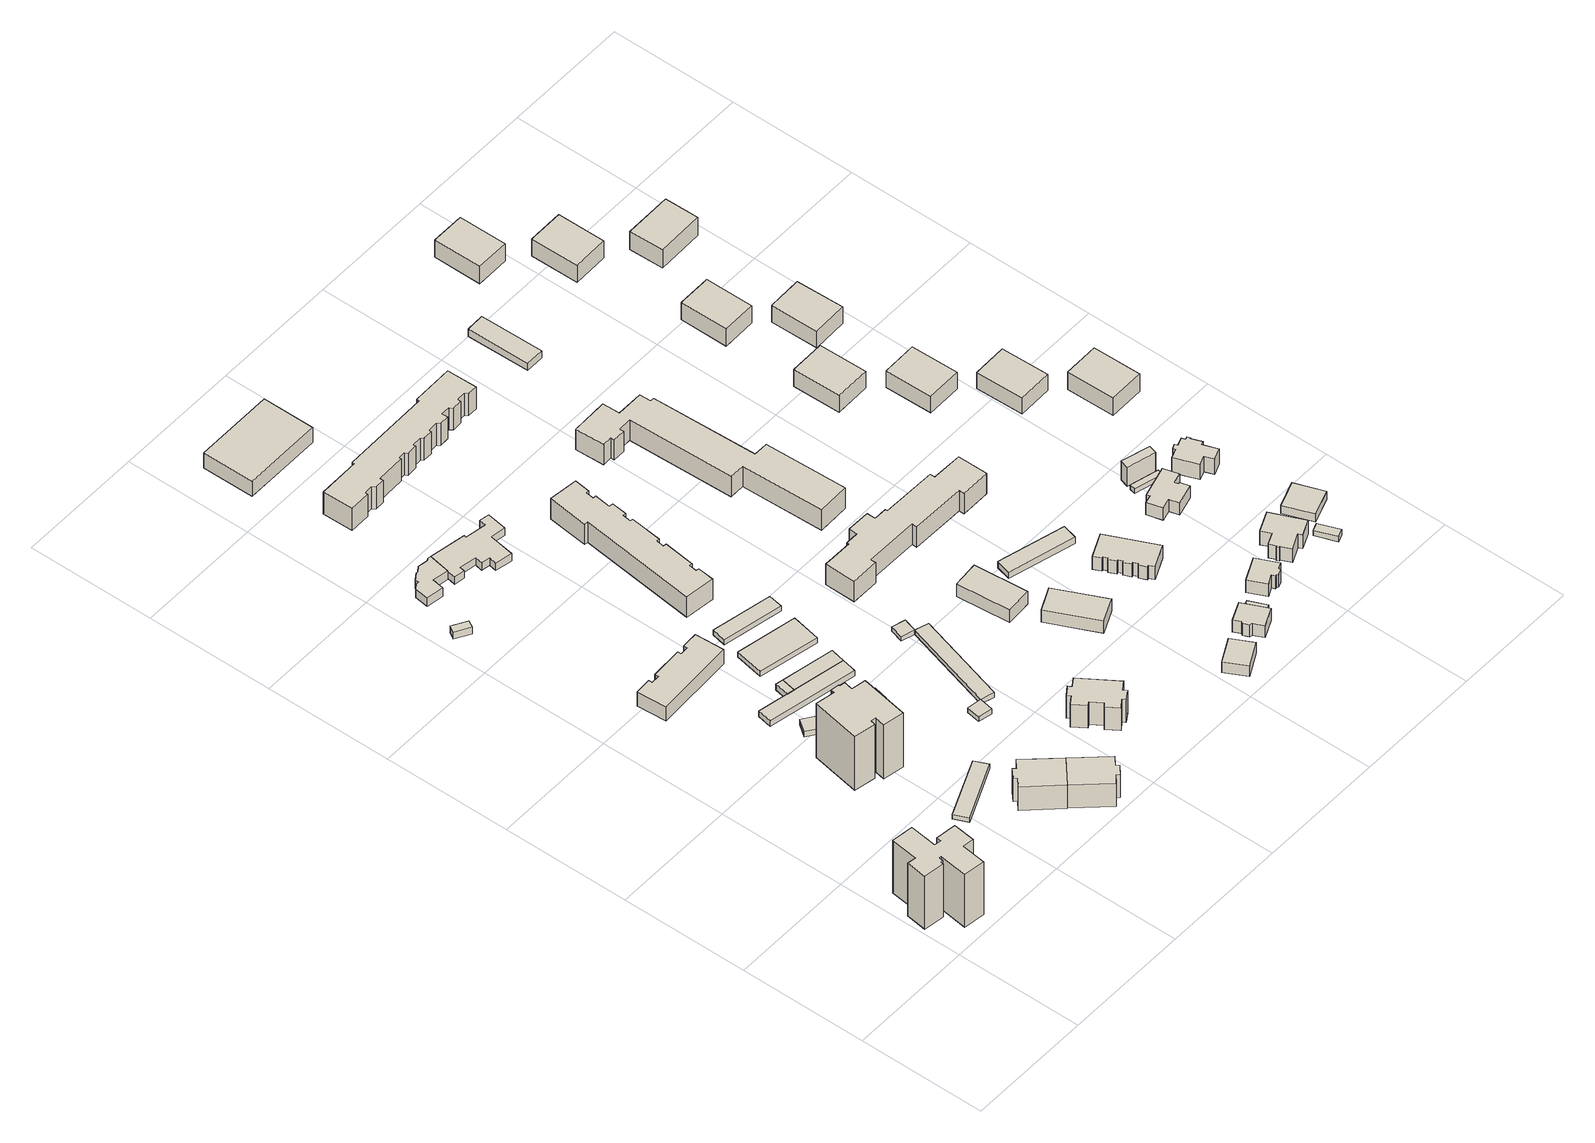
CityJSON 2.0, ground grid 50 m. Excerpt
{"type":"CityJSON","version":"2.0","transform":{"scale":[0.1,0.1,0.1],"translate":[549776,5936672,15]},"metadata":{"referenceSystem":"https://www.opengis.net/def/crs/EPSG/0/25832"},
"CityObjects":{
"building1":{"type":"Building","attributes":{"Gemeindeschluessel":"02200227","Geometrietyp2DReferenz":"3000","BezugspunktDach":"2000","function":"31001_1010","measuredHeight":25.67,"storeysAboveGround":8},"address":[{"country":"Germany","locality":"Hamburg","thoroughfareNumber":"26","thoroughfareName":"Tinsdaler Heideweg","postcode":"22559"}],"geometry":[{"type":"Solid","lod":"1","boundaries":[[[[0,1,2,3,4,5,6,7,8,9,10,11,12,13,14,15,16,17]],[[18,19,20,21,22,23,24,25,26,27,28,29,30,31,32,33,34,35]],[[16,18,35,17]],[[15,19,18,16]],[[14,20,19,15]],[[13,21,20,14]],[[12,22,21,13]],[[11,23,22,12]],[[10,24,23,11]],[[9,25,24,10]],[[8,26,25,9]],[[7,27,26,8]],[[6,28,27,7]],[[5,29,28,6]],[[4,30,29,5]],[[3,31,30,4]],[[2,32,31,3]],[[1,33,32,2]],[[0,34,33,1]],[[17,35,34,0]]]]}]},
"building2":{"type":"Building","attributes":{"Gemeindeschluessel":"02200227","Geometrietyp2DReferenz":"3000","BezugspunktDach":"2000","function":"31001_1010","measuredHeight":25.57,"storeysAboveGround":9},"address":[{"country":"Germany","locality":"Hamburg","thoroughfareNumber":"15","thoroughfareName":"Achter Lüttmoor","postcode":"22559"}],"geometry":[{"type":"Solid","lod":"1","boundaries":[[[[36,37,38,39,40,41,42,43,44,45,46,47,48,49]],[[50,51,52,53,54,55,56,57,58,59,60,61,62,63]],[[48,50,63,49]],[[47,51,50,48]],[[46,52,51,47]],[[45,53,52,46]],[[44,54,53,45]],[[43,55,54,44]],[[42,56,55,43]],[[41,57,56,42]],[[40,58,57,41]],[[39,59,58,40]],[[38,60,59,39]],[[37,61,60,38]],[[36,62,61,37]],[[49,63,62,36]]]]}]},
"building3":{"type":"Building","attributes":{"Gemeindeschluessel":"02200227","Geometrietyp2DReferenz":"3000","BezugspunktDach":"2000","function":"31001_2460","measuredHeight":2.08,"storeysAboveGround":1},"address":[{"country":"Germany","locality":"Hamburg","thoroughfareName":"Achter Lüttmoor","postcode":"22559"}],"geometry":[{"type":"Solid","lod":"1","boundaries":[[[[64,65,66,67]],[[68,69,70,71]],[[66,68,71,67]],[[65,69,68,66]],[[64,70,69,65]],[[67,71,70,64]]]]}]},
"building4":{"type":"Building","attributes":{"Gemeindeschluessel":"02200227","Geometrietyp2DReferenz":"3000","BezugspunktDach":"2000","function":"31001_2460","measuredHeight":3.06,"storeysAboveGround":1},"address":[{"country":"Germany","locality":"Hamburg","thoroughfareName":"Achter Lüttmoor","postcode":"22559"}],"geometry":[{"type":"Solid","lod":"1","boundaries":[[[[72,73,74,75]],[[76,77,78,79]],[[74,76,79,75]],[[73,77,76,74]],[[72,78,77,73]],[[75,79,78,72]]]]}]},
"building5":{"type":"Building","attributes":{"Gemeindeschluessel":"02200227","Geometrietyp2DReferenz":"3000","BezugspunktDach":"2000","function":"31001_1010","measuredHeight":13.67,"storeysAboveGround":3},"address":[{"country":"Germany","locality":"Hamburg","thoroughfareNumber":"3","thoroughfareName":"Achter Lüttmoor","postcode":"22559"}],"geometry":[{"type":"Solid","lod":"1","boundaries":[[[[80,81,82,83,84,85,86,87]],[[88,89,90,91,92,93,94,95]],[[86,88,95,87]],[[85,89,88,86]],[[84,90,89,85]],[[83,91,90,84]],[[82,92,91,83]],[[81,93,92,82]],[[80,94,93,81]],[[87,95,94,80]]]]}]},
"building6":{"type":"Building","attributes":{"Gemeindeschluessel":"02200227","Geometrietyp2DReferenz":"3000","BezugspunktDach":"2000","function":"31001_1010","measuredHeight":6.78,"storeysAboveGround":2},"address":[{"country":"Germany","locality":"Hamburg","thoroughfareNumber":"21","thoroughfareName":"Achter Lüttmoor","postcode":"22559"}],"geometry":[{"type":"Solid","lod":"1","boundaries":[[[[96,97,98,99,100,101,102,103,104,105,106,107]],[[108,109,110,111,112,113,114,115,116,117,118,119]],[[106,108,119,107]],[[105,109,108,106]],[[104,110,109,105]],[[103,111,110,104]],[[102,112,111,103]],[[101,113,112,102]],[[100,114,113,101]],[[99,115,114,100]],[[98,116,115,99]],[[97,117,116,98]],[[96,118,117,97]],[[107,119,118,96]]]]}]},
"building7":{"type":"Building","attributes":{"Gemeindeschluessel":"02200227","Geometrietyp2DReferenz":"3000","BezugspunktDach":"2000","function":"31001_2460","measuredHeight":2.35,"storeysAboveGround":1},"address":[{"country":"Germany","locality":"Hamburg","thoroughfareName":"Achter Lüttmoor","postcode":"22559"}],"geometry":[{"type":"Solid","lod":"1","boundaries":[[[[120,121,122,123,124,125,126]],[[127,128,129,130,131,132,133]],[[125,127,133,126]],[[124,128,127,125]],[[123,129,128,124]],[[122,130,129,123]],[[121,131,130,122]],[[120,132,131,121]],[[126,133,132,120]]]]}]},
"building8":{"type":"Building","attributes":{"Gemeindeschluessel":"02200227","Geometrietyp2DReferenz":"3000","BezugspunktDach":"2000","function":"31001_1010","measuredHeight":13.42,"storeysAboveGround":3},"address":[{"country":"Germany","locality":"Hamburg","thoroughfareNumber":"1","thoroughfareName":"Achter Lüttmoor","postcode":"22559"}],"geometry":[{"type":"Solid","lod":"1","boundaries":[[[[134,135,136,137,138,139,140,141]],[[142,143,144,145,146,147,91,90]],[[140,142,90,141]],[[139,143,142,140]],[[138,144,143,139]],[[137,145,144,138]],[[136,146,145,137]],[[135,147,146,136]],[[134,91,147,135]],[[141,90,91,134]]]]}]},
"building9":{"type":"Building","attributes":{"Gemeindeschluessel":"02200227","Geometrietyp2DReferenz":"3000","BezugspunktDach":"2000","function":"31001_2460","measuredHeight":2.64,"storeysAboveGround":1},"address":[{"country":"Germany","locality":"Hamburg","thoroughfareName":"Achter Lüttmoor","postcode":"22559"}],"geometry":[{"type":"Solid","lod":"1","boundaries":[[[[148,149,150,151]],[[152,153,154,155]],[[150,152,155,151]],[[149,153,152,150]],[[148,154,153,149]],[[151,155,154,148]]]]}]},
"building10":{"type":"Building","attributes":{"Gemeindeschluessel":"02200227","Geometrietyp2DReferenz":"3000","BezugspunktDach":"2000","function":"31001_1100","measuredHeight":4.15,"storeysAboveGround":1},"address":[{"country":"Germany","locality":"Hamburg","thoroughfareNumber":"35a","thoroughfareName":"Achter Lüttmoor","postcode":"22559"}],"geometry":[{"type":"Solid","lod":"1","boundaries":[[[[156,157,158,159,160,161,162,163,164,165,166,167,168,169]],[[170,171,172,173,174,175,176,177,178,179,180,181,182,183]],[[168,170,183,169]],[[167,171,170,168]],[[166,172,171,167]],[[165,173,172,166]],[[164,174,173,165]],[[163,175,174,164]],[[162,176,175,163]],[[161,177,176,162]],[[160,178,177,161]],[[159,179,178,160]],[[158,180,179,159]],[[157,181,180,158]],[[156,182,181,157]],[[169,183,182,156]]]]}]},
"building11":{"type":"Building","attributes":{"Gemeindeschluessel":"02200227","Geometrietyp2DReferenz":"3000","BezugspunktDach":"2000","function":"31001_2460","measuredHeight":2.37,"storeysAboveGround":1},"address":[{"country":"Germany","locality":"Hamburg","thoroughfareName":"Achter Lüttmoor","postcode":"22559"}],"geometry":[{"type":"Solid","lod":"1","boundaries":[[[[184,185,186,187]],[[188,189,190,191]],[[186,188,191,187]],[[185,189,188,186]],[[184,190,189,185]],[[187,191,190,184]]]]}]},
"building12":{"type":"Building","attributes":{"Gemeindeschluessel":"02200227","Geometrietyp2DReferenz":"3000","BezugspunktDach":"2000","function":"31001_2460","measuredHeight":2.62,"storeysAboveGround":1},"address":[{"country":"Germany","locality":"Hamburg","thoroughfareName":"Achter Lüttmoor","postcode":"22559"}],"geometry":[{"type":"Solid","lod":"1","boundaries":[[[[192,193,194,195]],[[196,197,198,199]],[[194,196,199,195]],[[193,197,196,194]],[[192,198,197,193]],[[195,199,198,192]]]]}]},
"building13":{"type":"Building","attributes":{"Gemeindeschluessel":"02200227","Geometrietyp2DReferenz":"3000","BezugspunktDach":"2000","function":"31001_2460","measuredHeight":2.46,"storeysAboveGround":1},"address":[{"country":"Germany","locality":"Hamburg","thoroughfareName":"Achter Lüttmoor","postcode":"22559"}],"geometry":[{"type":"Solid","lod":"1","boundaries":[[[[200,201,202,203]],[[204,205,206,207]],[[202,204,207,203]],[[201,205,204,202]],[[200,206,205,201]],[[203,207,206,200]]]]}]},
"building14":{"type":"Building","attributes":{"Gemeindeschluessel":"02200227","Geometrietyp2DReferenz":"3000","BezugspunktDach":"2000","function":"31001_2460","measuredHeight":2.39,"storeysAboveGround":1},"address":[{"country":"Germany","locality":"Hamburg","thoroughfareName":"Achter Lüttmoor","postcode":"22559"}],"geometry":[{"type":"Solid","lod":"1","boundaries":[[[[208,209,210,211]],[[212,213,204,207]],[[210,212,207,211]],[[209,213,212,210]],[[208,204,213,209]],[[211,207,204,208]]]]}]},
"building15":{"type":"Building","attributes":{"Gemeindeschluessel":"02200227","Geometrietyp2DReferenz":"3000","BezugspunktDach":"2000","function":"31001_2460","measuredHeight":2.34,"storeysAboveGround":1},"address":[{"country":"Germany","locality":"Hamburg","thoroughfareName":"Achter Lüttmoor","postcode":"22559"}],"geometry":[{"type":"Solid","lod":"1","boundaries":[[[[214,215,216,217]],[[218,219,220,221]],[[216,218,221,217]],[[215,219,218,216]],[[214,220,219,215]],[[217,221,220,214]]]]}]},
"building16":{"type":"Building","attributes":{"Gemeindeschluessel":"02200227","Geometrietyp2DReferenz":"3000","BezugspunktDach":"2000","function":"31001_2460","measuredHeight":2.68,"storeysAboveGround":1},"address":[{"country":"Germany","locality":"Hamburg","thoroughfareName":"Achter Lüttmoor","postcode":"22559"}],"geometry":[{"type":"Solid","lod":"1","boundaries":[[[[149,222,223,150]],[[198,224,153,152]],[[223,198,152,150]],[[222,224,198,223]],[[149,153,224,222]],[[150,152,153,149]]]]}]},
"building17":{"type":"Building","attributes":{"Gemeindeschluessel":"02200227","Geometrietyp2DReferenz":"3000","BezugspunktDach":"2000","function":"31001_2460","measuredHeight":2.26,"storeysAboveGround":1},"address":[{"country":"Germany","locality":"Hamburg","thoroughfareName":"Achter Lüttmoor","postcode":"22559"}],"geometry":[{"type":"Solid","lod":"1","boundaries":[[[[225,226,227,228]],[[229,230,231,232]],[[227,229,232,228]],[[226,230,229,227]],[[225,231,230,226]],[[228,232,231,225]]]]}]},
"building18":{"type":"Building","attributes":{"Gemeindeschluessel":"02200227","Geometrietyp2DReferenz":"3000","BezugspunktDach":"2000","function":"31001_2460","measuredHeight":2.39,"storeysAboveGround":1},"address":[{"country":"Germany","locality":"Hamburg","thoroughfareName":"Achter Lüttmoor","postcode":"22559"}],"geometry":[{"type":"Solid","lod":"1","boundaries":[[[[233,234,235,236]],[[237,238,239,240]],[[235,237,240,236]],[[234,238,237,235]],[[233,239,238,234]],[[236,240,239,233]]]]}]},
"building19":{"type":"Building","attributes":{"Gemeindeschluessel":"02200227","Geometrietyp2DReferenz":"3000","BezugspunktDach":"2000","function":"31001_1100","measuredHeight":3.4,"storeysAboveGround":1},"address":[{"country":"Germany","locality":"Hamburg","thoroughfareNumber":"35","thoroughfareName":"Achter Lüttmoor","postcode":"22559"}],"geometry":[{"type":"Solid","lod":"1","boundaries":[[[[241,242,243,244,245,246,247,248,249,250,251,252,253,254,255,256,257]],[[258,259,260,261,262,263,264,265,266,267,268,269,270,271,272,273,274]],[[256,258,274,257]],[[255,259,258,256]],[[254,260,259,255]],[[253,261,260,254]],[[252,262,261,253]],[[251,263,262,252]],[[250,264,263,251]],[[249,265,264,250]],[[248,266,265,249]],[[247,267,266,248]],[[246,268,267,247]],[[245,269,268,246]],[[244,270,269,245]],[[243,271,270,244]],[[242,272,271,243]],[[241,273,272,242]],[[257,274,273,241]]]]}]},
"building20":{"type":"Building","attributes":{"Gemeindeschluessel":"02200227","Geometrietyp2DReferenz":"3000","BezugspunktDach":"2000","function":"31001_2460","measuredHeight":2.36,"storeysAboveGround":1},"address":[{"country":"Germany","locality":"Hamburg","thoroughfareName":"Achter Lüttmoor","postcode":"22559"}],"geometry":[{"type":"Solid","lod":"1","boundaries":[[[[275,276,277,278]],[[279,280,281,282]],[[277,279,282,278]],[[276,280,279,277]],[[275,281,280,276]],[[278,282,281,275]]]]}]},
"building21":{"type":"Building","attributes":{"Gemeindeschluessel":"02200227","Geometrietyp2DReferenz":"3000","BezugspunktDach":"2000","function":"31001_1010","measuredHeight":13.2,"storeysAboveGround":3},"address":[{"country":"Germany","locality":"Hamburg","thoroughfareNumber":"20g","thoroughfareName":"Tinsdaler Heideweg","postcode":"22559"}],"geometry":[{"type":"Solid","lod":"1","boundaries":[[[[283,284,285,286,287,288,289,290,291,292,293,294,295,296,297,298]],[[299,300,301,302,303,304,305,306,307,308,309,310,311,312,313,314]],[[297,299,314,298]],[[296,300,299,297]],[[295,301,300,296]],[[294,302,301,295]],[[293,303,302,294]],[[292,304,303,293]],[[291,305,304,292]],[[290,306,305,291]],[[289,307,306,290]],[[288,308,307,289]],[[287,309,308,288]],[[286,310,309,287]],[[285,311,310,286]],[[284,312,311,285]],[[283,313,312,284]],[[298,314,313,283]]]]}]},
"building22":{"type":"Building","attributes":{"Gemeindeschluessel":"02200227","Geometrietyp2DReferenz":"3000","BezugspunktDach":"2000","function":"31001_2460","measuredHeight":2.15,"storeysAboveGround":1},"address":[{"country":"Germany","locality":"Hamburg","thoroughfareName":"Achter Lüttmoor","postcode":"22559"}],"geometry":[{"type":"Solid","lod":"1","boundaries":[[[[315,316,317,318]],[[319,320,321,231]],[[317,319,231,318]],[[316,320,319,317]],[[315,321,320,316]],[[318,231,321,315]]]]}]},
"building23":{"type":"Building","attributes":{"Gemeindeschluessel":"02200227","Geometrietyp2DReferenz":"3000","BezugspunktDach":"2000","function":"31001_3020","measuredHeight":7.11,"storeysAboveGround":2},"address":[{"country":"Germany","locality":"Hamburg","thoroughfareName":"Voßhagen","postcode":"22559"}],"geometry":[{"type":"Solid","lod":"1","boundaries":[[[[322,323,324,325]],[[326,327,328,329]],[[324,326,329,325]],[[323,327,326,324]],[[322,328,327,323]],[[325,329,328,322]]]]}]},
"building24":{"type":"Building","attributes":{"Gemeindeschluessel":"02200227","Geometrietyp2DReferenz":"3000","BezugspunktDach":"2000","function":"31001_1010","measuredHeight":9.78,"storeysAboveGround":3},"address":[{"country":"Germany","locality":"Hamburg","thoroughfareNumber":"29","thoroughfareName":"Achter Lüttmoor","postcode":"22559"}],"geometry":[{"type":"Solid","lod":"1","boundaries":[[[[330,331,332,333,334,335,336,337,338,339,340,341,342,343,344,345,346,347,348,349,350,351,352,353]],[[354,355,356,357,358,359,360,361,362,363,364,365,366,367,368,369,370,371,372,373,374,375,376,377]],[[352,354,377,353]],[[351,355,354,352]],[[350,356,355,351]],[[349,357,356,350]],[[348,358,357,349]],[[347,359,358,348]],[[346,360,359,347]],[[345,361,360,346]],[[344,362,361,345]],[[343,363,362,344]],[[342,364,363,343]],[[341,365,364,342]],[[340,366,365,341]],[[339,367,366,340]],[[338,368,367,339]],[[337,369,368,338]],[[336,370,369,337]],[[335,371,370,336]],[[334,372,371,335]],[[333,373,372,334]],[[332,374,373,333]],[[331,375,374,332]],[[330,376,375,331]],[[353,377,376,330]]]]}]},
"building25":{"type":"Building","attributes":{"Gemeindeschluessel":"02200227","Geometrietyp2DReferenz":"3000","BezugspunktDach":"2000","function":"31001_2460","measuredHeight":2.07,"storeysAboveGround":1},"address":[{"country":"Germany","locality":"Hamburg","thoroughfareName":"Achter Lüttmoor","postcode":"22559"}],"geometry":[{"type":"Solid","lod":"1","boundaries":[[[[378,379,380,381]],[[382,383,384,385]],[[380,382,385,381]],[[379,383,382,380]],[[378,384,383,379]],[[381,385,384,378]]]]}]},
"building26":{"type":"Building","attributes":{"Gemeindeschluessel":"02200227","Geometrietyp2DReferenz":"3000","BezugspunktDach":"2000","function":"31001_1010","measuredHeight":10.35,"storeysAboveGround":3},"address":[{"country":"Germany","locality":"Hamburg","thoroughfareNumber":"16","thoroughfareName":"Achter Lüttmoor","postcode":"22559"}],"geometry":[{"type":"Solid","lod":"1","boundaries":[[[[386,387,388,389,390,391,392,393,394,395,396,397,398,399,400,401,402,403,404,405,406,407,408,409,410,411,412,413,414,415,416,417,418,419]],[[420,421,422,423,424,425,426,427,428,429,430,431,432,433,434,435,436,437,438,439,440,441,442,443,444,445,446,447,448,449,450,451,452,453]],[[418,420,453,419]],[[417,421,420,418]],[[416,422,421,417]],[[415,423,422,416]],[[414,424,423,415]],[[413,425,424,414]],[[412,426,425,413]],[[411,427,426,412]],[[410,428,427,411]],[[409,429,428,410]],[[408,430,429,409]],[[407,431,430,408]],[[406,432,431,407]],[[405,433,432,406]],[[404,434,433,405]],[[403,435,434,404]],[[402,436,435,403]],[[401,437,436,402]],[[400,438,437,401]],[[399,439,438,400]],[[398,440,439,399]],[[397,441,440,398]],[[396,442,441,397]],[[395,443,442,396]],[[394,444,443,395]],[[393,445,444,394]],[[392,446,445,393]],[[391,447,446,392]],[[390,448,447,391]],[[389,449,448,390]],[[388,450,449,389]],[[387,451,450,388]],[[386,452,451,387]],[[419,453,452,386]]]]}]},
"building27":{"type":"Building","attributes":{"Gemeindeschluessel":"02200227","Geometrietyp2DReferenz":"3000","BezugspunktDach":"2000","function":"31001_1010","measuredHeight":5.94,"storeysAboveGround":2},"address":[{"country":"Germany","locality":"Hamburg","thoroughfareNumber":"22b","thoroughfareName":"Tinsdaler Heideweg","postcode":"22559"}],"geometry":[{"type":"Solid","lod":"1","boundaries":[[[[454,455,456,457]],[[458,459,460,461]],[[456,458,461,457]],[[455,459,458,456]],[[454,460,459,455]],[[457,461,460,454]]]]}]},
"building28":{"type":"Building","attributes":{"Gemeindeschluessel":"02200227","Geometrietyp2DReferenz":"3000","BezugspunktDach":"2000","function":"31001_1010","measuredHeight":5.79,"storeysAboveGround":2},"address":[{"country":"Germany","locality":"Hamburg","thoroughfareNumber":"20b","thoroughfareName":"Tinsdaler Heideweg","postcode":"22559"}],"geometry":[{"type":"Solid","lod":"1","boundaries":[[[[462,463,464,465]],[[466,467,468,469]],[[464,466,469,465]],[[463,467,466,464]],[[462,468,467,463]],[[465,469,468,462]]]]}]},
"building29":{"type":"Building","attributes":{"Gemeindeschluessel":"02200227","Geometrietyp2DReferenz":"3000","BezugspunktDach":"2000","function":"31001_1010","measuredHeight":6.04,"storeysAboveGround":1},"address":[{"country":"Germany","locality":"Hamburg","thoroughfareNumber":"15b","thoroughfareName":"Tinsdaler Heideweg","postcode":"22559"}],"geometry":[{"type":"Solid","lod":"1","boundaries":[[[[470,471,472,473]],[[474,475,476,477]],[[472,474,477,473]],[[471,475,474,472]],[[470,476,475,471]],[[473,477,476,470]]]]}]},
"building30":{"type":"Building","attributes":{"Gemeindeschluessel":"02200227","Geometrietyp2DReferenz":"3000","BezugspunktDach":"2000","function":"31001_1010","measuredHeight":9.73,"storeysAboveGround":3},"address":[{"country":"Germany","locality":"Hamburg","thoroughfareNumber":"2c","thoroughfareName":"Achter Lüttmoor","postcode":"22559"}],"geometry":[{"type":"Solid","lod":"1","boundaries":[[[[478,479,480,481,482,483,484,485,486,487,488,489,490,491,492,493,494,495,496,497]],[[498,499,500,501,502,503,504,505,506,507,508,509,510,511,512,513,514,515,516,517]],[[496,498,517,497]],[[495,499,498,496]],[[494,500,499,495]],[[493,501,500,494]],[[492,502,501,493]],[[491,503,502,492]],[[490,504,503,491]],[[489,505,504,490]],[[488,506,505,489]],[[487,507,506,488]],[[486,508,507,487]],[[485,509,508,486]],[[484,510,509,485]],[[483,511,510,484]],[[482,512,511,483]],[[481,513,512,482]],[[480,514,513,481]],[[479,515,514,480]],[[478,516,515,479]],[[497,517,516,478]]]]}]},
"building31":{"type":"Building","attributes":{"Gemeindeschluessel":"02200227","Geometrietyp2DReferenz":"3000","BezugspunktDach":"2000","function":"31001_1010","measuredHeight":9.68,"storeysAboveGround":3},"address":[{"country":"Germany","locality":"Hamburg","thoroughfareNumber":"14","thoroughfareName":"Achter Lüttmoor","postcode":"22559"}],"geometry":[{"type":"Solid","lod":"1","boundaries":[[[[518,519,520,521,522,523,524,525,526,527,528,529,530,531,532,533,534,535]],[[536,537,538,539,540,541,542,543,544,545,546,547,548,549,550,551,552,553]],[[534,536,553,535]],[[533,537,536,534]],[[532,538,537,533]],[[531,539,538,532]],[[530,540,539,531]],[[529,541,540,530]],[[528,542,541,529]],[[527,543,542,528]],[[526,544,543,527]],[[525,545,544,526]],[[524,546,545,525]],[[523,547,546,524]],[[522,548,547,523]],[[521,549,548,522]],[[520,550,549,521]],[[519,551,550,520]],[[518,552,551,519]],[[535,553,552,518]]]]}]},
"building32":{"type":"Building","attributes":{"Gemeindeschluessel":"02200227","Geometrietyp2DReferenz":"3000","BezugspunktDach":"2000","function":"31001_1010","measuredHeight":7.63,"storeysAboveGround":1},"address":[{"country":"Germany","locality":"Hamburg","thoroughfareNumber":"15a","thoroughfareName":"Tinsdaler Heideweg","postcode":"22559"}],"geometry":[{"type":"Solid","lod":"1","boundaries":[[[[554,555,556,557,558,559,560,561,562]],[[563,564,565,566,567,568,569,570,571]],[[561,563,571,562]],[[560,564,563,561]],[[559,565,564,560]],[[558,566,565,559]],[[557,567,566,558]],[[556,568,567,557]],[[555,569,568,556]],[[554,570,569,555]],[[562,571,570,554]]]]}]},
"building33":{"type":"Building","attributes":{"Gemeindeschluessel":"02200227","Geometrietyp2DReferenz":"3000","BezugspunktDach":"2000","function":"31001_2460","measuredHeight":3,"storeysAboveGround":1},"address":[{"country":"Germany","locality":"Hamburg","thoroughfareName":"Tinsdaler Heideweg","postcode":"22559"}],"geometry":[{"type":"Solid","lod":"1","boundaries":[[[[572,573,574,575]],[[576,577,578,579]],[[574,576,579,575]],[[573,577,576,574]],[[572,578,577,573]],[[575,579,578,572]]]]}]},
"building34":{"type":"Building","attributes":{"Gemeindeschluessel":"02200227","Geometrietyp2DReferenz":"3000","BezugspunktDach":"2000","function":"31001_2460","measuredHeight":3,"storeysAboveGround":1},"address":[{"country":"Germany","locality":"Hamburg","thoroughfareName":"Tinsdaler Heideweg","postcode":"22559"}],"geometry":[{"type":"Solid","lod":"1","boundaries":[[[[580,581,555,582]],[[583,584,585,586]],[[555,583,586,582]],[[581,584,583,555]],[[580,585,584,581]],[[582,586,585,580]]]]}]},
"building35":{"type":"Building","attributes":{"Gemeindeschluessel":"02200227","Geometrietyp2DReferenz":"3000","BezugspunktDach":"2000","function":"31001_1010","measuredHeight":6.06,"storeysAboveGround":2},"address":[{"country":"Germany","locality":"Hamburg","thoroughfareNumber":"18b","thoroughfareName":"Tinsdaler Heideweg","postcode":"22559"}],"geometry":[{"type":"Solid","lod":"1","boundaries":[[[[587,588,589,590,591,592,593,594,595,596,597,598,599,600,601,602,603,604]],[[605,606,607,608,609,610,611,612,613,614,615,616,617,618,619,620,621,622]],[[603,605,622,604]],[[602,606,605,603]],[[601,607,606,602]],[[600,608,607,601]],[[599,609,608,600]],[[598,610,609,599]],[[597,611,610,598]],[[596,612,611,597]],[[595,613,612,596]],[[594,614,613,595]],[[593,615,614,594]],[[592,616,615,593]],[[591,617,616,592]],[[590,618,617,591]],[[589,619,618,590]],[[588,620,619,589]],[[587,621,620,588]],[[604,622,621,587]]]]}]},
"building36":{"type":"Building","attributes":{"Gemeindeschluessel":"02200227","Geometrietyp2DReferenz":"3000","BezugspunktDach":"2000","function":"31001_1010","measuredHeight":8.08,"storeysAboveGround":1},"address":[{"country":"Germany","locality":"Hamburg","thoroughfareNumber":"15","thoroughfareName":"Tinsdaler Heideweg","postcode":"22559"}],"geometry":[{"type":"Solid","lod":"1","boundaries":[[[[623,624,625,626,627,628,629,630,631,632]],[[633,634,635,636,637,638,639,640,641,642]],[[631,633,642,632]],[[630,634,633,631]],[[629,635,634,630]],[[628,636,635,629]],[[627,637,636,628]],[[626,638,637,627]],[[625,639,638,626]],[[624,640,639,625]],[[623,641,640,624]],[[632,642,641,623]]]]}]},
"building37":{"type":"Building","attributes":{"Gemeindeschluessel":"02200227","Geometrietyp2DReferenz":"3000","BezugspunktDach":"2000","function":"31001_2010","measuredHeight":3.44,"storeysAboveGround":2},"address":[{"country":"Germany","locality":"Hamburg","thoroughfareName":"Mechelnbusch","postcode":"22559"}],"geometry":[{"type":"Solid","lod":"1","boundaries":[[[[643,644,645,646]],[[647,648,649,650]],[[645,647,650,646]],[[644,648,647,645]],[[643,649,648,644]],[[646,650,649,643]]]]}]},
"building38":{"type":"Building","attributes":{"Gemeindeschluessel":"02200227","Geometrietyp2DReferenz":"3000","BezugspunktDach":"2000","function":"31001_1010","measuredHeight":6.47,"storeysAboveGround":2},"address":[{"country":"Germany","locality":"Hamburg","thoroughfareNumber":"13","thoroughfareName":"Tinsdaler Heideweg","postcode":"22559"}],"geometry":[{"type":"Solid","lod":"1","boundaries":[[[[651,652,653,654,655,656,657,658,659,660,661,662]],[[663,664,665,666,667,668,669,670,671,672,673,674]],[[661,663,674,662]],[[660,664,663,661]],[[659,665,664,660]],[[658,666,665,659]],[[657,667,666,658]],[[656,668,667,657]],[[655,669,668,656]],[[654,670,669,655]],[[653,671,670,654]],[[652,672,671,653]],[[651,673,672,652]],[[662,674,673,651]]]]}]},
"building39":{"type":"Building","attributes":{"Gemeindeschluessel":"02200227","Geometrietyp2DReferenz":"3000","BezugspunktDach":"2000","function":"31001_1100","measuredHeight":7.37,"storeysAboveGround":1},"address":[{"country":"Germany","locality":"Hamburg","thoroughfareNumber":"16","thoroughfareName":"Tinsdaler Heideweg","postcode":"22559"}],"geometry":[{"type":"Solid","lod":"1","boundaries":[[[[675,676,677,678,679,680,681,682,683,684,685,686]],[[687,688,689,690,691,692,693,694,695,696,697,698]],[[685,687,698,686]],[[684,688,687,685]],[[683,689,688,684]],[[682,690,689,683]],[[681,691,690,682]],[[680,692,691,681]],[[679,693,692,680]],[[678,694,693,679]],[[677,695,694,678]],[[676,696,695,677]],[[675,697,696,676]],[[686,698,697,675]]]]}]},
"building40":{"type":"Building","attributes":{"Gemeindeschluessel":"02200227","Geometrietyp2DReferenz":"3000","BezugspunktDach":"2000","function":"31001_1010","measuredHeight":2.31,"storeysAboveGround":1},"address":[{"country":"Germany","locality":"Hamburg","thoroughfareName":"Tinsdaler Heideweg","postcode":"22559"}],"geometry":[{"type":"Solid","lod":"1","boundaries":[[[[699,700,701,702]],[[703,704,705,706]],[[701,703,706,702]],[[700,704,703,701]],[[699,705,704,700]],[[702,706,705,699]]]]}]},
"building41":{"type":"Building","attributes":{"Gemeindeschluessel":"02200227","Geometrietyp2DReferenz":"3000","BezugspunktDach":"2000","function":"31001_2460","measuredHeight":2.59,"storeysAboveGround":1},"address":[{"country":"Germany","locality":"Hamburg","thoroughfareName":"Tinsdaler Heideweg","postcode":"22559"}],"geometry":[{"type":"Solid","lod":"1","boundaries":[[[[707,708,709,710]],[[711,712,713,714]],[[709,711,714,710]],[[708,712,711,709]],[[707,713,712,708]],[[710,714,713,707]]]]}]},
"building42":{"type":"Building","attributes":{"Gemeindeschluessel":"02200227","Geometrietyp2DReferenz":"3000","BezugspunktDach":"2000","function":"31001_1010","measuredHeight":7.98,"storeysAboveGround":3},"address":[{"country":"Germany","locality":"Hamburg","thoroughfareNumber":"7","thoroughfareName":"Mechelnbusch","postcode":"22559"}],"geometry":[{"type":"Solid","lod":"1","boundaries":[[[[715,716,717,718]],[[719,720,721,722]],[[717,719,722,718]],[[716,720,719,717]],[[715,721,720,716]],[[718,722,721,715]]]]}]},
"building43":{"type":"Building","attributes":{"Gemeindeschluessel":"02200227","Geometrietyp2DReferenz":"3000","BezugspunktDach":"2000","function":"31001_1100","measuredHeight":9,"storeysAboveGround":1},"address":[{"country":"Germany","locality":"Hamburg","thoroughfareName":"Tinsdaler Heideweg","postcode":"22559"}],"geometry":[{"type":"Solid","lod":"1","boundaries":[[[[723,724,725,726]],[[727,728,729,730]],[[725,727,730,726]],[[724,728,727,725]],[[723,729,728,724]],[[726,730,729,723]]]]}]},
"building44":{"type":"Building","attributes":{"Gemeindeschluessel":"02200227","Geometrietyp2DReferenz":"3000","BezugspunktDach":"2000","function":"31001_1010","measuredHeight":3.79,"storeysAboveGround":1},"address":[{"country":"Germany","locality":"Hamburg","thoroughfareNumber":"11","thoroughfareName":"Tinsdaler Heideweg","postcode":"22559"}],"geometry":[{"type":"Solid","lod":"1","boundaries":[[[[731,732,733,734]],[[735,736,737,738]],[[733,735,738,734]],[[732,736,735,733]],[[731,737,736,732]],[[734,738,737,731]]]]}]},
"building45":{"type":"Building","attributes":{"Gemeindeschluessel":"02200227","Geometrietyp2DReferenz":"3000","BezugspunktDach":"2000","function":"31001_1010","measuredHeight":8.03,"storeysAboveGround":3},"address":[{"country":"Germany","locality":"Hamburg","thoroughfareNumber":"17","thoroughfareName":"Mechelnbusch","postcode":"22559"}],"geometry":[{"type":"Solid","lod":"1","boundaries":[[[[739,740,741,742]],[[743,744,745,746]],[[741,743,746,742]],[[740,744,743,741]],[[739,745,744,740]],[[742,746,745,739]]]]}]},
"building46":{"type":"Building","attributes":{"Gemeindeschluessel":"02200227","Geometrietyp2DReferenz":"3000","BezugspunktDach":"2000","function":"31001_1010","measuredHeight":7.8,"storeysAboveGround":3},"address":[{"country":"Germany","locality":"Hamburg","thoroughfareNumber":"5","thoroughfareName":"Mechelnbusch","postcode":"22559"}],"geometry":[{"type":"Solid","lod":"1","boundaries":[[[[747,748,749,750]],[[751,752,753,754]],[[749,751,754,750]],[[748,752,751,749]],[[747,753,752,748]],[[750,754,753,747]]]]}]},
"building47":{"type":"Building","attributes":{"Gemeindeschluessel":"02200227","Geometrietyp2DReferenz":"3000","BezugspunktDach":"2000","function":"31001_1010","measuredHeight":11.71,"storeysAboveGround":1},"address":[{"country":"Germany","locality":"Hamburg","thoroughfareNumber":"14","thoroughfareName":"Tinsdaler Heideweg","postcode":"22559"}],"geometry":[{"type":"Solid","lod":"1","boundaries":[[[[755,756,757,758,759,760,761,762,763,764,765,766,767,768,769,770]],[[771,772,773,774,775,776,777,778,779,780,781,782,783,784,785,786]],[[769,771,786,770]],[[768,772,771,769]],[[767,773,772,768]],[[766,774,773,767]],[[765,775,774,766]],[[764,776,775,765]],[[763,777,776,764]],[[762,778,777,763]],[[761,779,778,762]],[[760,780,779,761]],[[759,781,780,760]],[[758,782,781,759]],[[757,783,782,758]],[[756,784,783,757]],[[755,785,784,756]],[[770,786,785,755]]]]}]},
"building48":{"type":"Building","attributes":{"Gemeindeschluessel":"02200227","Geometrietyp2DReferenz":"3000","BezugspunktDach":"2000","function":"31001_1010","measuredHeight":8.09,"storeysAboveGround":3},"address":[{"country":"Germany","locality":"Hamburg","thoroughfareNumber":"11","thoroughfareName":"Mechelnbusch","postcode":"22559"}],"geometry":[{"type":"Solid","lod":"1","boundaries":[[[[787,788,789,790]],[[791,792,793,794]],[[789,791,794,790]],[[788,792,791,789]],[[787,793,792,788]],[[790,794,793,787]]]]}]},
"building49":{"type":"Building","attributes":{"Gemeindeschluessel":"02200227","Geometrietyp2DReferenz":"3000","BezugspunktDach":"2000","function":"31001_1010","measuredHeight":7.65,"storeysAboveGround":3},"address":[{"country":"Germany","locality":"Hamburg","thoroughfareNumber":"3","thoroughfareName":"Mechelnbusch","postcode":"22559"}],"geometry":[{"type":"Solid","lod":"1","boundaries":[[[[795,796,797,798]],[[799,800,801,802]],[[797,799,802,798]],[[796,800,799,797]],[[795,801,800,796]],[[798,802,801,795]]]]}]},
"building50":{"type":"Building","attributes":{"Gemeindeschluessel":"02200227","Geometrietyp2DReferenz":"3000","BezugspunktDach":"2000","function":"31001_1010","measuredHeight":8.05,"storeysAboveGround":3},"address":[{"country":"Germany","locality":"Hamburg","thoroughfareNumber":"15","thoroughfareName":"Mechelnbusch","postcode":"22559"}],"geometry":[{"type":"Solid","lod":"1","boundaries":[[[[803,804,805,806]],[[807,808,809,810]],[[805,807,810,806]],[[804,808,807,805]],[[803,809,808,804]],[[806,810,809,803]]]]}]},
"building51":{"type":"Building","attributes":{"Gemeindeschluessel":"02200227","Geometrietyp2DReferenz":"3000","BezugspunktDach":"2000","function":"31001_1010","measuredHeight":7.97,"storeysAboveGround":3},"address":[{"country":"Germany","locality":"Hamburg","thoroughfareNumber":"9","thoroughfareName":"Mechelnbusch","postcode":"22559"}],"geometry":[{"type":"Solid","lod":"1","boundaries":[[[[811,812,813,814]],[[815,816,817,818]],[[813,815,818,814]],[[812,816,815,813]],[[811,817,816,812]],[[814,818,817,811]]]]}]},
"building52":{"type":"Building","attributes":{"Gemeindeschluessel":"02200227","Geometrietyp2DReferenz":"3000","BezugspunktDach":"2000","function":"31001_1010","measuredHeight":8.39,"storeysAboveGround":3},"address":[{"country":"Germany","locality":"Hamburg","thoroughfareNumber":"1","thoroughfareName":"Mechelnbusch","postcode":"22559"}],"geometry":[{"type":"Solid","lod":"1","boundaries":[[[[819,820,821,822]],[[823,824,825,826]],[[821,823,826,822]],[[820,824,823,821]],[[819,825,824,820]],[[822,826,825,819]]]]}]},
"building53":{"type":"Building","attributes":{"Gemeindeschluessel":"02200227","Geometrietyp2DReferenz":"3000","BezugspunktDach":"2000","function":"31001_1010","measuredHeight":8.5,"storeysAboveGround":3},"address":[{"country":"Germany","locality":"Hamburg","thoroughfareNumber":"13","thoroughfareName":"Mechelnbusch","postcode":"22559"}],"geometry":[{"type":"Solid","lod":"1","boundaries":[[[[827,828,829,830]],[[831,832,833,834]],[[829,831,834,830]],[[828,832,831,829]],[[827,833,832,828]],[[830,834,833,827]]]]}]}
},
"vertices":[
[176,42,29],[93,53,29],[108,164,29],[98,165,29],[96,148,29],[86,149,29],[85,137,29],[4,148,29],[15,229,29],[50,224,29],[64,332,29],[148,321,29],[134,214,29],[160,210,29],[162,228,29],[243,218,29],[232,131,29],[189,137,29],[232,131,279],[243,218,279],[162,228,279],[160,210,279],[134,214,279],[148,321,279],[64,332,279],[50,224,279],[15,229,279],[4,148,279],[85,137,279],[86,149,279],[96,148,279],[98,165,279],[108,164,279],[93,53,279],[176,42,279],[189,137,279],
[448,718,31],[428,722,31],[424,704,31],[341,720,31],[376,910,31],[452,896,31],[455,911,31],[486,906,31],[485,901,31],[507,898,31],[500,862,31],[556,852,31],[522,664,31],[441,679,31],[522,664,287],[556,852,287],[500,862,287],[507,898,287],[485,901,287],[486,906,287],[455,911,287],[452,896,287],[376,910,287],[341,720,287],[424,704,287],[428,722,287],[448,718,287],[441,679,287],
[671,493,32],[695,440,32],[467,338,32],[443,392,32],[467,338,53],[695,440,53],[671,493,53],[443,392,53],
[57,2192,28],[114,2159,28],[99,2132,28],[41,2165,28],[99,2132,59],[114,2159,59],[57,2192,59],[41,2165,59],
[657,314,36],[667,303,36],[697,330,36],[804,210,36],[713,128,36],[605,247,36],[636,275,36],[626,286,36],[636,275,147],[605,247,147],[713,128,147],[804,210,147],[697,330,147],[667,303,147],[657,314,147],[626,286,147],
[255,1517,22],[255,1502,22],[290,1504,22],[288,1518,22],[414,1525,22],[415,1511,22],[448,1513,22],[448,1527,22],[511,1530,22],[517,1415,22],[199,1398,22],[192,1513,22],[199,1398,90],[517,1415,90],[511,1530,90],[448,1527,90],[448,1513,90],[415,1511,90],[414,1525,90],[288,1518,90],[290,1504,90],[255,1502,90],[255,1517,90],[192,1513,90],
[462,1050,25],[558,981,25],[614,968,25],[602,911,25],[546,923,25],[524,934,25],[428,1003,25],[524,934,49],[546,923,49],[602,911,49],[614,968,49],[558,981,49],[462,1050,49],[428,1003,49],
[804,210,38],[911,91,38],[881,64,38],[890,53,38],[859,25,38],[849,36,38],[819,10,38],[713,128,38],[819,10,147],[849,36,147],[859,25,147],[890,53,147],[881,64,147],[911,91,147],
[532,1208,26],[560,1202,26],[549,1145,26],[520,1151,26],[549,1145,53],[560,1202,53],[532,1208,53],[520,1151,53],
[180,2364,20],[173,2317,20],[106,2328,20],[114,2384,20],[133,2396,20],[143,2395,20],[145,2410,20],[170,2427,20],[176,2426,20],[197,2440,20],[236,2434,20],[245,2440,20],[257,2438,20],[242,2353,20],[257,2438,61],[245,2440,61],[236,2434,61],[197,2440,61],[176,2426,61],[170,2427,61],[145,2410,61],[143,2395,61],[133,2396,61],[114,2384,61],[106,2328,61],[173,2317,61],[180,2364,61],[242,2353,61],
[614,968,26],[643,962,26],[631,905,26],[602,911,26],[631,905,50],[643,962,50],[614,968,50],[602,911,50],
[754,1105,27],[742,1048,27],[391,1117,27],[403,1174,27],[391,1117,53],[742,1048,53],[754,1105,53],[403,1174,53],
[631,905,27],[643,962,27],[664,958,27],[652,901,27],[664,958,52],[643,962,52],[631,905,52],[652,901,52],
[664,958,28],[693,952,28],[681,895,28],[652,901,28],[681,895,52],[693,952,52],
[693,952,29],[723,946,29],[711,889,29],[681,895,29],[711,889,53],[723,946,53],[693,952,53],[681,895,53],
[765,1162,26],[754,1105,26],[765,1162,53],
[906,652,24],[896,596,24],[841,607,24],[850,660,24],[841,607,47],[896,596,47],[906,652,47],[850,660,47],
[804,1352,24],[782,1238,24],[547,1286,24],[569,1398,24],[547,1286,48],[782,1238,48],[804,1352,48],[569,1398,48],
[452,2341,26],[435,2242,26],[368,2254,26],[374,2285,26],[340,2291,26],[346,2321,26],[280,2332,26],[277,2312,26],[236,2319,26],[242,2353,26],[257,2438,26],[400,2413,26],[398,2404,26],[480,2390,26],[485,2417,26],[523,2411,26],[510,2332,26],[523,2411,60],[485,2417,60],[480,2390,60],[398,2404,60],[400,2413,60],[257,2438,60],[242,2353,60],[236,2319,60],[277,2312,60],[280,2332,60],[346,2321,60],[340,2291,60],[374,2285,60],[368,2254,60],[435,2242,60],[452,2341,60],[510,2332,60],
[594,1523,25],[829,1476,25],[818,1420,25],[583,1467,25],[818,1420,48],[829,1476,48],[594,1523,48],[583,1467,48],
[1059,411,38],[1067,398,38],[1100,420,38],[1193,283,38],[1160,261,38],[1169,248,38],[1134,224,38],[1126,236,38],[1094,214,38],[1063,260,38],[1077,270,38],[1048,312,38],[1035,303,38],[1001,352,38],[1033,374,38],[1024,387,38],[1033,374,145],[1001,352,145],[1035,303,145],[1048,312,145],[1077,270,145],[1063,260,145],[1094,214,145],[1126,236,145],[1134,224,145],[1169,248,145],[1160,261,145],[1193,283,145],[1100,420,145],[1067,398,145],[1059,411,145],[1024,387,145],
[1012,1015,25],[1063,999,25],[958,636,25],[906,652,25],[958,636,47],[1063,999,47],[1012,1015,47],
[448,3295,9],[448,3091,9],[136,3091,9],[135,3294,9],[136,3091,80],[448,3091,80],[448,3295,80],[135,3294,80],
[770,2090,28],[763,2030,28],[751,2031,28],[747,1998,28],[758,1996,28],[743,1873,28],[732,1874,28],[728,1842,28],[740,1841,28],[725,1719,28],[714,1721,28],[710,1690,28],[722,1688,28],[714,1624,28],[599,1638,28],[655,2102,28],[641,2103,28],[660,2262,28],[773,2249,28],[765,2188,28],[754,2189,28],[750,2156,28],[762,2155,28],[754,2092,28],[762,2155,124],[750,2156,124],[754,2189,124],[765,2188,124],[773,2249,124],[660,2262,124],[641,2103,124],[655,2102,124],[599,1638,124],[714,1624,124],[722,1688,124],[710,1690,124],[714,1721,124],[725,1719,124],[740,1841,124],[728,1842,124],[732,1874,124],[743,1873,124],[758,1996,124],[747,1998,124],[751,2031,124],[763,2030,124],[770,2090,124],[754,2092,124],
[975,1083,26],[1027,1068,26],[1012,1015,26],[960,1031,26],[1012,1015,46],[1027,1068,46],[975,1083,46],[960,1031,46],
[341,2736,18],[332,2749,18],[299,2748,18],[299,2736,18],[217,2735,18],[215,2855,18],[377,2858,18],[377,2867,18],[730,2873,18],[730,2884,18],[894,2887,18],[896,2769,18],[858,2768,18],[849,2780,18],[815,2780,18],[815,2767,18],[778,2766,18],[767,2779,18],[732,2779,18],[733,2756,18],[696,2755,18],[687,2765,18],[648,2764,18],[648,2754,18],[611,2754,18],[602,2763,18],[565,2763,18],[566,2753,18],[525,2752,18],[518,2762,18],[491,2761,18],[491,2752,18],[379,2750,18],[379,2737,18],[379,2750,122],[491,2752,122],[491,2761,122],[518,2762,122],[525,2752,122],[566,2753,122],[565,2763,122],[602,2763,122],[611,2754,122],[648,2754,122],[648,2764,122],[687,2765,122],[696,2755,122],[733,2756,122],[732,2779,122],[767,2779,122],[778,2766,122],[815,2767,122],[815,2780,122],[849,2780,122],[858,2768,122],[896,2769,122],[894,2887,122],[730,2884,122],[730,2873,122],[377,2867,122],[377,2858,122],[215,2855,122],[217,2735,122],[299,2736,122],[299,2748,122],[332,2749,122],[341,2736,122],[379,2737,122],
[1316,1014,47],[1334,804,47],[1233,797,47],[1214,1005,47],[1233,797,107],[1334,804,107],[1316,1014,107],[1214,1005,107],
[1392,762,48],[1483,572,48],[1390,528,48],[1299,718,48],[1390,528,105],[1483,572,105],[1392,762,105],[1299,718,105],
[1635,86,49],[1539,36,49],[1496,119,49],[1592,169,49],[1496,119,99],[1539,36,99],[1635,86,99],[1592,169,99],
[1530,1232,30],[1530,1253,30],[1316,1256,30],[1316,1275,30],[1106,1278,30],[1106,1258,30],[997,1259,30],[998,1379,30],[1115,1378,30],[1115,1386,30],[1167,1386,30],[1168,1420,30],[1259,1419,30],[1259,1385,30],[1311,1384,30],[1311,1376,30],[1526,1372,30],[1526,1352,30],[1646,1350,30],[1646,1232,30],[1646,1350,127],[1526,1352,127],[1526,1372,127],[1311,1376,127],[1311,1384,127],[1259,1385,127],[1259,1419,127],[1168,1420,127],[1167,1386,127],[1115,1386,127],[1115,1378,127],[998,1379,127],[997,1259,127],[1106,1258,127],[1106,1278,127],[1316,1275,127],[1316,1256,127],[1530,1253,127],[1530,1232,127],[1646,1232,127],
[1168,1869,29],[1109,1869,29],[1096,2286,29],[1044,2284,29],[1044,2269,29],[996,2268,29],[995,2283,29],[957,2282,29],[952,2396,29],[1097,2399,29],[1099,2331,29],[1205,2332,29],[1207,2287,29],[1221,2287,29],[1236,1872,29],[1294,1872,29],[1305,1548,29],[1179,1545,29],[1305,1548,125],[1294,1872,125],[1236,1872,125],[1221,2287,125],[1207,2287,125],[1205,2332,125],[1099,2331,125],[1097,2399,125],[952,2396,125],[957,2282,125],[995,2283,125],[996,2268,125],[1044,2269,125],[1044,2284,125],[1096,2286,125],[1109,1869,125],[1168,1869,125],[1179,1545,125],
[1732,240,51],[1771,158,51],[1778,141,51],[1705,107,51],[1687,146,51],[1677,148,51],[1667,169,51],[1671,179,51],[1658,206,51],[1671,179,107],[1667,169,107],[1677,148,107],[1687,146,107],[1705,107,107],[1778,141,107],[1771,158,107],[1732,240,107],[1658,206,107],
[1404,986,41],[1663,918,41],[1648,861,41],[1389,928,41],[1648,861,71],[1663,918,71],[1404,986,71],[1389,928,71],
[1776,243,51],[1807,175,51],[1739,226,51],[1771,158,78],[1807,175,78],[1776,243,78],[1739,226,78],
[1682,783,49],[1771,593,49],[1682,551,49],[1672,572,49],[1666,569,49],[1652,599,49],[1658,602,49],[1650,619,49],[1644,616,49],[1630,646,49],[1636,649,49],[1629,665,49],[1623,662,49],[1609,692,49],[1615,695,49],[1608,711,49],[1602,709,49],[1588,739,49],[1602,709,110],[1608,711,110],[1615,695,110],[1609,692,110],[1623,662,110],[1629,665,110],[1636,649,110],[1630,646,110],[1644,616,110],[1650,619,110],[1658,602,110],[1652,599,110],[1666,569,110],[1672,572,110],[1682,551,110],[1771,593,110],[1682,783,110],[1588,739,110],
[1952,244,53],[1929,233,53],[1928,224,53],[1908,215,53],[1900,220,53],[1896,218,53],[1890,232,53],[1854,214,53],[1821,283,53],[1913,327,53],[1821,283,113],[1854,214,113],[1890,232,113],[1896,218,113],[1900,220,113],[1908,215,113],[1928,224,113],[1929,233,113],[1952,244,113],[1913,327,113],
[1200,2993,26],[1203,2744,26],[1131,2743,26],[1127,2991,26],[1131,2743,60],[1203,2744,60],[1200,2993,60],[1127,2991,60],
[2004,289,53],[2000,287,53],[1995,297,53],[2000,299,53],[1988,326,53],[2033,346,53],[2016,384,53],[2096,420,53],[2153,292,53],[2091,265,53],[2084,279,53],[2022,250,53],[2084,279,118],[2091,265,118],[2153,292,118],[2096,420,118],[2016,384,118],[2033,346,118],[1988,326,118],[2000,299,118],[1995,297,118],[2000,287,118],[2004,289,118],[2022,250,118],
[2022,731,48],[2029,733,48],[2039,696,48],[1958,674,48],[1948,711,48],[1906,700,48],[1889,760,48],[1921,768,48],[1917,781,48],[2043,816,48],[2059,757,48],[2018,746,48],[2059,757,105],[2043,816,105],[1917,781,105],[1921,768,105],[1889,760,105],[1906,700,105],[1948,711,105],[1958,674,105],[2039,696,105],[2029,733,105],[2022,731,105],[2018,746,105],
[1950,875,42],[2059,847,42],[2053,824,42],[1944,852,42],[2053,824,63],[2059,847,63],[1950,875,63],[1944,852,63],
[2186,284,58],[2217,202,58],[2185,190,58],[2155,272,58],[2185,190,83],[2217,202,83],[2186,284,83],[2155,272,83],
[1758,2024,34],[1761,1836,34],[1622,1834,34],[1619,2022,34],[1622,1834,114],[1761,1836,114],[1758,2024,114],[1619,2022,114],
[1955,892,41],[1964,925,41],[2074,895,41],[2065,863,41],[2074,895,131],[1964,925,131],[1955,892,131],[2065,863,131],
[2270,456,54],[2311,344,54],[2210,307,54],[2168,419,54],[2210,307,92],[2311,344,92],[2270,456,92],[2168,419,92],
[1335,3302,24],[1467,3302,24],[1467,3113,24],[1335,3113,24],[1467,3113,105],[1467,3302,105],[1335,3302,105],[1335,3113,105],
[1941,1787,38],[1945,1600,38],[1807,1598,38],[1803,1784,38],[1807,1598,116],[1945,1600,116],[1941,1787,116],[1803,1784,116],
[2125,724,46],[2090,815,46],[2127,829,46],[2123,839,46],[2141,846,46],[2146,835,46],[2177,847,46],[2182,832,46],[2193,836,46],[2198,824,46],[2194,822,46],[2210,781,46],[2197,776,46],[2218,720,46],[2173,702,46],[2160,737,46],[2173,702,118],[2218,720,118],[2197,776,118],[2210,781,118],[2194,822,118],[2198,824,118],[2193,836,118],[2182,832,118],[2177,847,118],[2146,835,118],[2141,846,118],[2123,839,118],[2127,829,118],[2090,815,118],[2125,724,118],[2160,737,118],
[1752,2497,34],[1753,2308,34],[1619,2307,34],[1619,2496,34],[1619,2307,115],[1753,2308,115],[1752,2497,115],[1619,2496,115],
[2119,1553,40],[2124,1366,40],[1990,1363,40],[1985,1550,40],[1990,1363,117],[2124,1366,117],[2119,1553,117],[1985,1550,117],
[1678,3060,26],[1679,2871,26],[1539,2870,26],[1538,3059,26],[1539,2870,107],[1679,2871,107],[1678,3060,107],[1538,3059,107],
[1937,2076,36],[1799,2072,36],[1795,2260,36],[1931,2263,36],[1795,2260,115],[1799,2072,115],[1937,2076,115],[1931,2263,115],
[2305,1318,43],[2308,1129,43],[2170,1127,43],[2167,1316,43],[2170,1127,127],[2308,1129,127],[2305,1318,127],[2167,1316,127],
[1946,2830,31],[1948,2695,31],[1762,2692,31],[1759,2827,31],[1762,2692,116],[1948,2695,116],[1946,2830,116],[1759,2827,116]
]}
